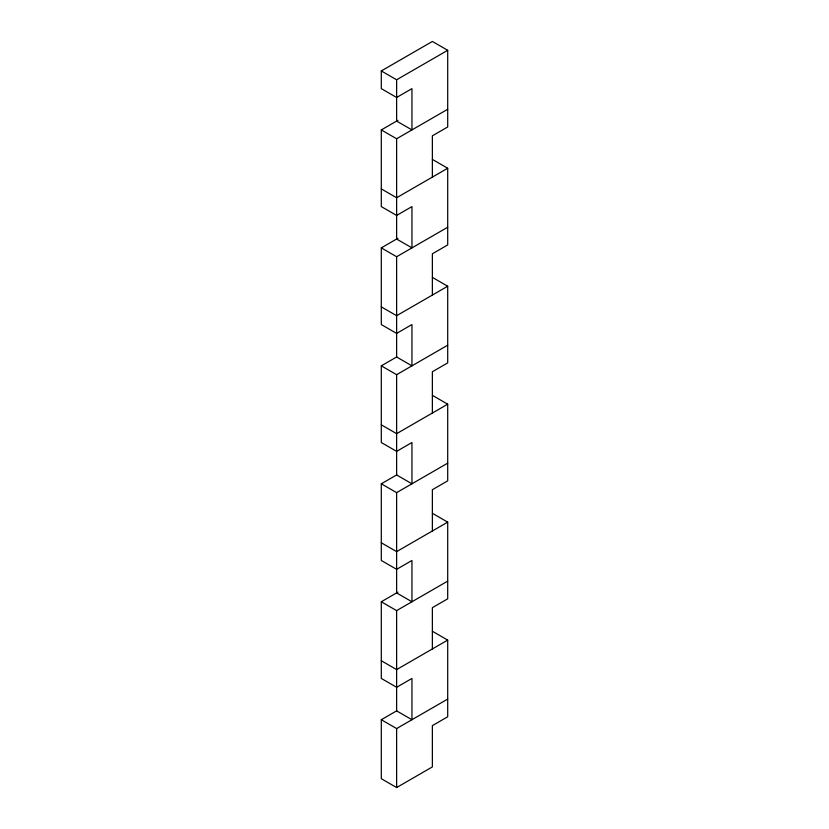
<?xml version="1.0" encoding="UTF-8"?>
<svg xmlns="http://www.w3.org/2000/svg" width="829" height="829" viewBox="0 0 829 829"><rect width="100%" height="100%" fill="white"/><g stroke="black" fill="none" stroke-linecap="round" stroke-linejoin="round"><path stroke-width="1.24" d="M447.701 50.3L396.625 79.791L396.625 121.075L411.951 129.925L411.951 88.63L396.625 97.48L381.299 88.63L381.299 70.942L432.375 41.45L447.701 50.3L447.701 126.972L432.375 135.821L432.375 177.105M447.701 109.273L396.625 138.764L396.625 239.032L411.951 247.881L411.951 206.597L396.625 215.436L381.299 206.597L381.299 129.925L397.951 120.309M432.375 295.062L432.375 253.778L447.701 244.928L447.701 168.256L396.625 197.748L381.299 188.898M447.701 227.239L396.625 256.731L396.625 356.998L411.951 365.838L411.951 324.553L396.625 333.403L381.299 324.553L381.299 247.881L397.951 238.265M432.375 413.029L432.375 371.744L447.701 362.895L447.701 286.223L396.625 315.704L381.299 306.865M447.701 345.196L396.625 374.687L396.625 474.955L411.951 483.804L411.951 442.52L396.625 451.359L381.299 442.52L381.299 365.838L396.842 356.864M432.375 530.985L432.375 489.701L447.701 480.851L447.701 404.179L396.625 433.671L381.299 424.821M447.701 463.162L396.625 492.644L396.625 592.911L411.951 601.761L411.951 560.477L396.625 569.326L381.299 560.477L381.299 483.804L396.842 474.83M432.375 648.952L432.375 607.657L447.701 598.818L447.701 522.135L396.625 551.627L381.299 542.777M447.701 581.119L396.625 610.61L396.625 710.878L411.951 719.727L411.951 678.433L396.625 687.282L381.299 678.433L381.299 601.761L397.951 592.144M396.842 710.743L381.299 719.727L381.299 778.7L396.625 787.55L432.375 766.908L432.375 725.624L447.701 716.774L447.701 640.102L396.625 669.594L381.299 660.744M381.299 719.727L396.625 728.567L447.701 699.075M381.299 70.942L396.625 79.791M381.299 129.925L396.625 138.764M432.375 159.406L447.701 168.256M381.299 247.881L396.625 256.731M432.375 277.373L447.701 286.223M381.299 365.838L396.625 374.687M432.375 395.329L447.701 404.179M381.299 483.804L396.625 492.644M432.375 513.296L447.701 522.135M381.299 601.761L396.625 610.61M432.375 631.252L447.701 640.102M396.625 728.567L396.625 787.55"/></g></svg>
